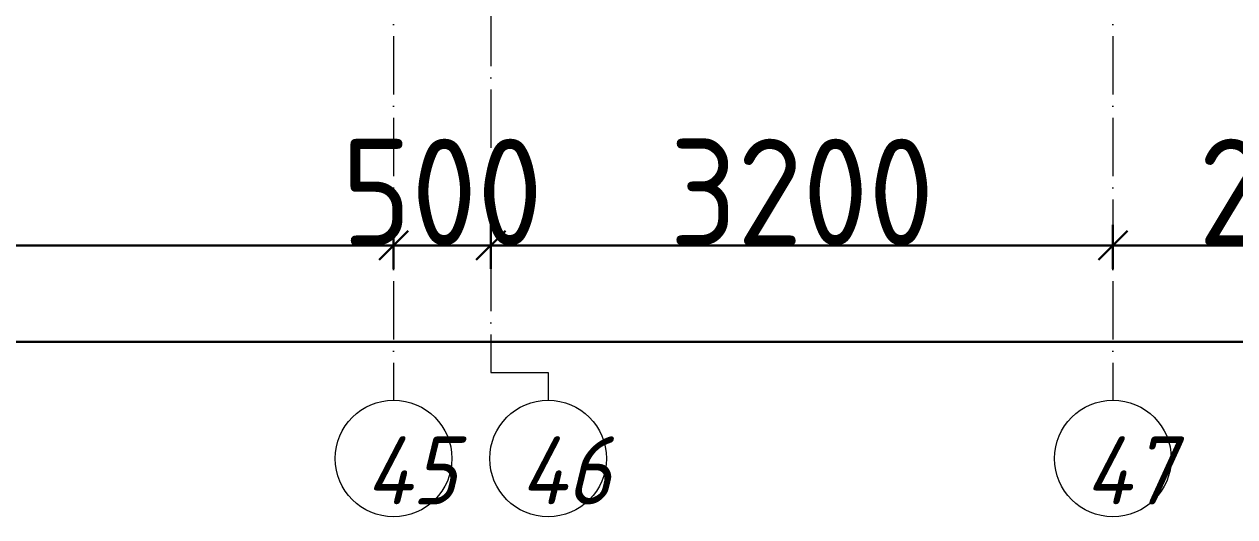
# Model space of a CAD drawing. Header units: millimetres. Extents: x -17017 to 628417, y -109036 to 199237.
# Drawn here: x 584610 to 590837, y -38224 to -35689 of the extents above; entities that cross this region are included whole.
import ezdxf

# ---------------------------------------------------------------- set-up
doc = ezdxf.new("R2010")
doc.units = ezdxf.units.MM
doc.linetypes.add('50_200_ШТРИХ_1Т_ш5_п1_п1_', pattern=[700, 500, -100, 0, -100])
for name, color, linetype, lineweight in [('A-____-____-DIMS', 7, 'Continuous', 9), ('S-GRID-____-IDEN', 7, 'Continuous', 9), ('S-GRID-____-OTLN-1', 7, '50_200_ШТРИХ_1Т_ш5_п1_п1_', 9), ('стяжа', 7, 'Continuous', 30)]:
    doc.layers.add(name, color=color, linetype=linetype, lineweight=lineweight)
doc.styles.add('ISOCPEUR_I_9', font='isocpeui.ttf', dxfattribs={"width": 0.9, "height": 250})
doc.styles.add('СПДС', font='isocpeur.ttf', dxfattribs={"width": 0.9})
doc.dimstyles.new('ISO-2_5_0_9К_БОЛЬШОЙ_ОСИ', dxfattribs={"dimscale": 304.8, "dimtxt": 248.995294, "dimasz": 0.492126, "dimexe": 0.393701, "dimexo": 0, "dimgap": 0, "dimtad": 1, "dimdec": 0, "dimzin": 0, "dimdsep": 46, "dimtxsty": 'ISOCPEUR_I_9', "dimblk1": 'OBLIQUE', "dimblk2": 'OBLIQUE', "dimsah": 1, "dimcen": 0.09, "dimdle": 0.393701, "dimazin": 0, "dimtfac": 1, "dimtdec": 4, "dimtix": 1, "dimtmove": 0, "dimatfit": 3, "dimfxl": 1, "dimtvp": 1, "dimtolj": 1, "dimtzin": 0, "dimarcsym": 2})

# ---------------------------------------------------------------- blocks, each defined once
blk = doc.blocks.new('Ось сетки - Круг_Ø6_00__ISO-2_5_0_9K_-25732049-АР1_План отверстий 3 этажа в осях 1-64_Ю-ЯЯ')
at = {"layer": 'S-GRID-____-IDEN'}
blk.add_circle((0, 0), 3, dxfattribs=at)
blk = doc.blocks.new('_Oblique')
at = {"color": 0, "linetype": 'ByBlock', "lineweight": -2}
blk.add_line((-0.5, -0.5), (0.5, 0.5), dxfattribs=at)
blk = doc.blocks.new('*D2954')
at = {"layer": 'A-____-____-DIMS', "color": 0, "lineweight": -2, "transparency": 16777216}
for p, q in [((341270.7, -33068.9), (341270.7, -33295)), ((346770.7, -33068.9), (346770.7, -33295)), ((341150.7, -33175), (346890.7, -33175))]:
    blk.add_line(p, q, dxfattribs=at)
at = {"layer": 'Defpoints', "color": 0, "transparency": 16777216}
for p in [(341270.7, -33068.9), (346770.7, -33068.9), (346770.7, -33175)]:
    blk.add_point(p, dxfattribs=at)
at = {"layer": 'A-____-____-DIMS', "color": 0, "lineweight": -2, "transparency": 16777216, "xscale": 150, "yscale": 150, "zscale": 150, "rotation": 180}
blk.add_blockref('_Oblique', (341270.7, -33175), dxfattribs=at)
at = {"layer": 'A-____-____-DIMS', "color": 0, "lineweight": -2, "transparency": 16777216, "xscale": 150, "yscale": 150, "zscale": 150}
blk.add_blockref('_Oblique', (346770.7, -33175), dxfattribs=at)
at = {"layer": 'A-____-____-DIMS', "color": 0, "transparency": 16777216, "insert": (344020.7, -32900.7), "char_height": 548.64, "attachment_point": 5, "style": 'СПДС'}
blk.add_mtext('\\A1;5500', dxfattribs=at)
blk = doc.blocks.new('*D2955')
at = {"layer": 'A-____-____-DIMS', "color": 0, "lineweight": -2, "transparency": 16777216}
for p, q in [((346770.7, -33068.9), (346770.7, -33295)), ((347270.7, -33068.9), (347270.7, -33295)), ((346770.7, -33175), (346620.7, -33175)), ((346770.7, -33175), (347270.7, -33175)), ((347270.7, -33175), (347420.7, -33175))]:
    blk.add_line(p, q, dxfattribs=at)
at = {"layer": 'Defpoints', "color": 0, "transparency": 16777216}
for p in [(346770.7, -33068.9), (347270.7, -33068.9), (347270.7, -33175)]:
    blk.add_point(p, dxfattribs=at)
at = {"layer": 'A-____-____-DIMS', "color": 0, "lineweight": -2, "transparency": 16777216, "xscale": 150, "yscale": 150, "zscale": 150}
blk.add_blockref('_Oblique', (346770.7, -33175), dxfattribs=at)
at = {"layer": 'A-____-____-DIMS', "color": 0, "lineweight": -2, "transparency": 16777216, "xscale": 150, "yscale": 150, "zscale": 150, "rotation": 180}
blk.add_blockref('_Oblique', (347270.7, -33175), dxfattribs=at)
at = {"layer": 'A-____-____-DIMS', "color": 0, "transparency": 16777216, "insert": (347020.7, -32900.7), "char_height": 548.64, "attachment_point": 5, "style": 'СПДС'}
blk.add_mtext('\\A1;500', dxfattribs=at)
blk = doc.blocks.new('*D2956')
at = {"layer": 'A-____-____-DIMS', "color": 0, "lineweight": -2, "transparency": 16777216}
for p, q in [((347270.7, -33068.9), (347270.7, -33295)), ((350470.7, -33068.9), (350470.7, -33295)), ((347150.7, -33175), (350590.7, -33175))]:
    blk.add_line(p, q, dxfattribs=at)
at = {"layer": 'Defpoints', "color": 0, "transparency": 16777216}
for p in [(347270.7, -33068.9), (350470.7, -33068.9), (350470.7, -33175)]:
    blk.add_point(p, dxfattribs=at)
at = {"layer": 'A-____-____-DIMS', "color": 0, "lineweight": -2, "transparency": 16777216, "xscale": 150, "yscale": 150, "zscale": 150, "rotation": 180}
blk.add_blockref('_Oblique', (347270.7, -33175), dxfattribs=at)
at = {"layer": 'A-____-____-DIMS', "color": 0, "lineweight": -2, "transparency": 16777216, "xscale": 150, "yscale": 150, "zscale": 150}
blk.add_blockref('_Oblique', (350470.7, -33175), dxfattribs=at)
at = {"layer": 'A-____-____-DIMS', "color": 0, "transparency": 16777216, "insert": (348870.7, -32900.7), "char_height": 548.64, "attachment_point": 5, "style": 'СПДС'}
blk.add_mtext('\\A1;3200', dxfattribs=at)
blk = doc.blocks.new('*D2957')
at = {"layer": 'A-____-____-DIMS', "color": 0, "lineweight": -2, "transparency": 16777216}
for p, q in [((350470.7, -33068.9), (350470.7, -33295)), ((352720.7, -33068.9), (352720.7, -33295)), ((350350.7, -33175), (352840.7, -33175))]:
    blk.add_line(p, q, dxfattribs=at)
at = {"layer": 'Defpoints', "color": 0, "transparency": 16777216}
for p in [(350470.7, -33068.9), (352720.7, -33068.9), (352720.7, -33175)]:
    blk.add_point(p, dxfattribs=at)
at = {"layer": 'A-____-____-DIMS', "color": 0, "lineweight": -2, "transparency": 16777216, "xscale": 150, "yscale": 150, "zscale": 150, "rotation": 180}
blk.add_blockref('_Oblique', (350470.7, -33175), dxfattribs=at)
at = {"layer": 'A-____-____-DIMS', "color": 0, "lineweight": -2, "transparency": 16777216, "xscale": 150, "yscale": 150, "zscale": 150}
blk.add_blockref('_Oblique', (352720.7, -33175), dxfattribs=at)
at = {"layer": 'A-____-____-DIMS', "color": 0, "transparency": 16777216, "insert": (351595.7, -32900.7), "char_height": 548.64, "attachment_point": 5, "style": 'СПДС'}
blk.add_mtext('\\A1;2250', dxfattribs=at)
blk = doc.blocks.new('*D2959')
at = {"layer": 'A-____-____-DIMS', "color": 0, "lineweight": -2, "transparency": 16777216}
for p, q in [((281420.7, -33565.7), (281420.7, -33791.8)), ((354820.7, -33565.7), (354820.7, -33791.8)), ((281300.7, -33671.8), (354940.7, -33671.8))]:
    blk.add_line(p, q, dxfattribs=at)
at = {"layer": 'Defpoints', "color": 0, "transparency": 16777216}
for p in [(281420.7, -33565.7), (354820.7, -33565.7), (354820.7, -33671.8)]:
    blk.add_point(p, dxfattribs=at)
at = {"layer": 'A-____-____-DIMS', "color": 0, "lineweight": -2, "transparency": 16777216, "xscale": 150, "yscale": 150, "zscale": 150, "rotation": 180}
blk.add_blockref('_Oblique', (281420.7, -33671.8), dxfattribs=at)
at = {"layer": 'A-____-____-DIMS', "color": 0, "lineweight": -2, "transparency": 16777216, "xscale": 150, "yscale": 150, "zscale": 150}
blk.add_blockref('_Oblique', (354820.7, -33671.8), dxfattribs=at)
at = {"layer": 'A-____-____-DIMS', "color": 0, "transparency": 16777216, "insert": (318120.7, -33397.5), "char_height": 548.64, "attachment_point": 5, "style": 'СПДС'}
blk.add_mtext('\\A1;73400', dxfattribs=at)
blk = doc.blocks.new('3эт')
at = {"layer": 'S-GRID-____-OTLN-1', "color": 251, "ltscale": 0.6, "true_color": 0x636466}
for p, q in [((346770.7, 4029.4), (346770.7, -33971.9)), ((350470.7, 4029.4), (350470.7, -33971.9)), ((347270.7, 3756), (347270.7, -33828.9)), ((347270.7, -33828.9), (347565.2, -33828.9)), ((347565.2, -33828.9), (347565.2, -33971.9))]:
    blk.add_line(p, q, dxfattribs=at)
at = {"layer": 'S-GRID-____-IDEN', "xscale": 99.99999999999993, "yscale": 99.99999999999993, "zscale": 99.99999999999993, "rotation": 180}
for p in [(346770.7, -34271.9), (347565.2, -34271.9), (350470.7, -34271.9)]:
    blk.add_blockref('Ось сетки - Круг_Ø6_00__ISO-2_5_0_9K_-25732049-АР1_План отверстий 3 этажа в осях 1-64_Ю-ЯЯ', p, dxfattribs=at)
at = {"layer": 'S-GRID-____-IDEN', "char_height": 350, "width": 425.696, "attachment_point": 1, "style": 'ISOCPEUR_I_9'}
for s, insert in [('45', (346627.3, -34157.9)), ('46', (347421.8, -34157.9)), ('47', (350327.3, -34157.9))]:
    blk.add_mtext(s, dxfattribs=dict(at, insert=insert))
at = {"layer": 'A-____-____-DIMS'}
for base, p1, p2, override, picture, middle in [((346770.7, -33175), (341270.7, -33068.9), (346770.7, -33068.9), {"dimtxt": 1.8, "dimpost": '<>', "dimtxsty": 'СПДС', "dimfxl": 5500}, '*D2954', (344020.7, -32900.7)), ((347270.7, -33175), (346770.7, -33068.9), (347270.7, -33068.9), {"dimtxt": 1.8, "dimpost": '<>', "dimtxsty": 'СПДС', "dimfxl": 500}, '*D2955', (347020.7, -32900.7)), ((350470.7, -33175), (347270.7, -33068.9), (350470.7, -33068.9), {"dimtxt": 1.8, "dimpost": '<>', "dimtxsty": 'СПДС', "dimfxl": 3200}, '*D2956', (348870.7, -32900.7)), ((352720.7, -33175), (350470.7, -33068.9), (352720.7, -33068.9), {"dimtxt": 1.8, "dimpost": '<>', "dimtxsty": 'СПДС', "dimfxl": 2250}, '*D2957', (351595.7, -32900.7)), ((354820.7, -33671.8), (281420.7, -33565.7), (354820.7, -33565.7), {"dimtxt": 1.8, "dimpost": '<>', "dimtxsty": 'СПДС', "dimfxl": 73400}, '*D2959', (318120.7, -33397.5))]:
    dim = blk.add_linear_dim(base=base, p1=p1, p2=p2, dimstyle='ISO-2_5_0_9К_БОЛЬШОЙ_ОСИ', override=override, dxfattribs=at)
    dim.commit()
    dim.dimension.update_dxf_attribs({"geometry": picture, "text_midpoint": middle})

msp = doc.modelspace()

# ---------------------------------------------------------------- block references
at = {"layer": 'стяжа'}
msp.add_blockref('3эт', (239739.3, -3652.2), dxfattribs=at)

doc.saveas('drawing.dxf')
